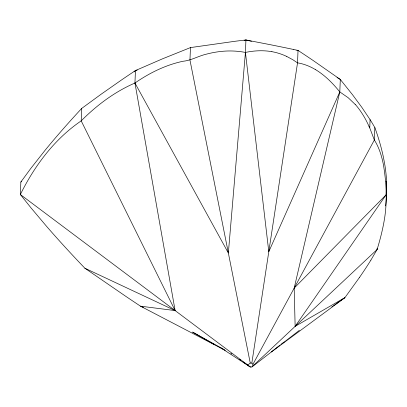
<?xml version="1.0" encoding="UTF-8"?>
<svg xmlns="http://www.w3.org/2000/svg" width="407" height="407" viewBox="0 0 407 407"><rect width="100%" height="100%" fill="white"/><g stroke="black" fill="none" stroke-linecap="round" stroke-linejoin="round"><path stroke-width="0.61" d="M377.08 249.557A93.264 25.219 -67.6 0 0 384.707 217.496C387.332 199.944 386.335 181.96 383.379 164.52A93.264 40.786 -79.7 0 0 374.343 140.028L369.765 127.92L370.075 119.633L361.818 107.321L352.482 94.683L340.303 79.457L313.197 60.531A70.299 3.943 33.1 0 0 298.031 50.422M293.259 49.41A66.31 1.943 11.1 0 0 272.146 45.07A69.663 2.04 11.1 0 0 267.216 44.093L245.93 39.972A97.273 7.84 -7.2 0 0 235.388 41.229L190.456 47.588L162.439 58.852L135.445 70.564A192.765 23.977 -31.6 0 0 121.454 80.006L101.109 94.231L81.705 108.425A217.084 38.731 -43.7 0 0 44.948 150.453L30.581 168.717L20.849 182.051L20.35 194.505L31.064 207.941L46.515 226.272A221.79 32.87 43.8 0 0 84.88 268.228L126.216 296.627A184.671 11.075 32.8 0 0 140.517 306.181L225.249 350.381M81.705 108.425L81.207 120.879L175.122 310.577L140.517 306.181L143.371 307.331M84.885 268.233L175.122 310.577L134.946 83.018L135.445 70.564L137.271 70.045M190.456 47.588L189.957 60.043L250.254 363.059L247.751 365.038L20.35 194.505C27.198 180.733 35.246 167.531 44.745 155.418A221.79 158.058 88.7 0 1 81.202 120.869C93.081 108.908 106.359 98.25 121.057 89.947A184.666 151.292 -79.9 0 1 134.946 83.013C149.455 72.98 165.608 64.972 182.936 61.279C191.458 60.465 198.83 55.728 207.158 53.963C213.975 52.203 220.986 51.16 228.032 50.982A82.657 78.037 -31.9 0 1 245.426 52.427C254.105 50.61 263.126 50.127 271.881 51.674M134.946 83.018L228.358 253.027L245.426 52.427L245.93 39.972L251.49 41.316M220.212 347.43L250.351 367.028C252.833 367.719 254.024 364.306 251.841 363.1L297.532 62.876L298.031 50.422L293.264 49.41M359.478 277.447L344.938 297.614L295.141 326.358L294.19 288.105L339.804 91.911L340.303 79.457L337.032 77.518M370.904 260.104L377.08 249.552L377.131 248.311M295.141 326.358L386.121 194.795L386.619 182.341L385.994 181.237M315.593 69.663C325.051 75.376 332.89 83.374 339.804 91.911L268.793 251.714L245.426 52.427M252.976 364.24L374.348 140.023L374.847 127.569L372.547 123.647A118.295 22.059 47.4 0 0 370.075 119.633M294.19 288.105L386.121 194.795M134.096 71.912L135.445 70.564M20.849 182.051L21.764 181.176M253.017 365.852L377.08 249.552M251.938 366.987L279.731 345.462M281.715 343.925L284.198 342.002M299.374 330.347L271.296 351.994L344.938 297.614L334.747 304.818M331.888 306.842L332.707 306.262M333.526 305.682L334.345 305.102M244.108 40.456L245.93 39.972M296.886 50.621L298.031 50.422M250.254 363.059L251.841 363.1M286.523 56.334L292.867 59.753L297.532 62.876M224.196 349.613L192.552 332.076L214.24 344.48M339.804 91.911L348.183 97.726L355.158 104.38M230.861 353.307L231.883 354.029M239.581 359.442L240.608 360.164M243.172 361.971L250.351 367.028L247.751 365.038M369.022 126.251L369.765 127.92M385.663 205.911A152.946 76.099 71.9 0 0 386.604 182.331A154.1 53.531 61 0 0 384.874 165.094L383.628 158.313A124.786 43.351 61 0 0 374.862 127.574M297.532 62.841A62.042 50.198 70.9 0 1 315.588 69.683M271.881 51.664A55.754 52.437 32 0 1 286.523 56.339M355.189 104.304A84.875 54.217 86.3 0 1 368.976 126.297M370.874 260.129A83.608 8.745 -52.1 0 1 359.498 277.426"/></g></svg>
